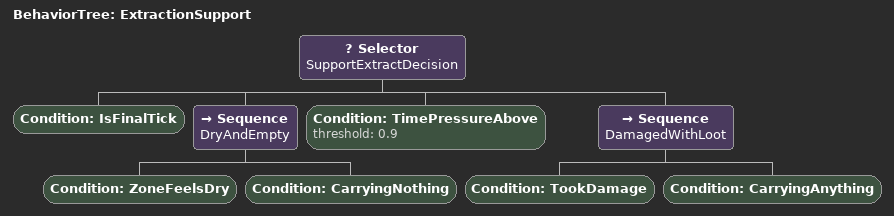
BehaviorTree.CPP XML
<?xml version="1.0" encoding="UTF-8"?>
<root BTCPP_format="4">
  <BehaviorTree ID="ExtractionSupport">
    <Selector name="SupportExtractDecision">
      <Condition ID="IsFinalTick"/>
      <Sequence name="DryAndEmpty">
        <Condition ID="ZoneFeelsDry"/>
        <Condition ID="CarryingNothing"/>
      </Sequence>
      <Condition ID="TimePressureAbove" threshold="0.9"/>
      <Sequence name="DamagedWithLoot">
        <Condition ID="TookDamage"/>
        <Condition ID="CarryingAnything"/>
      </Sequence>
    </Selector>
  </BehaviorTree>
</root>
